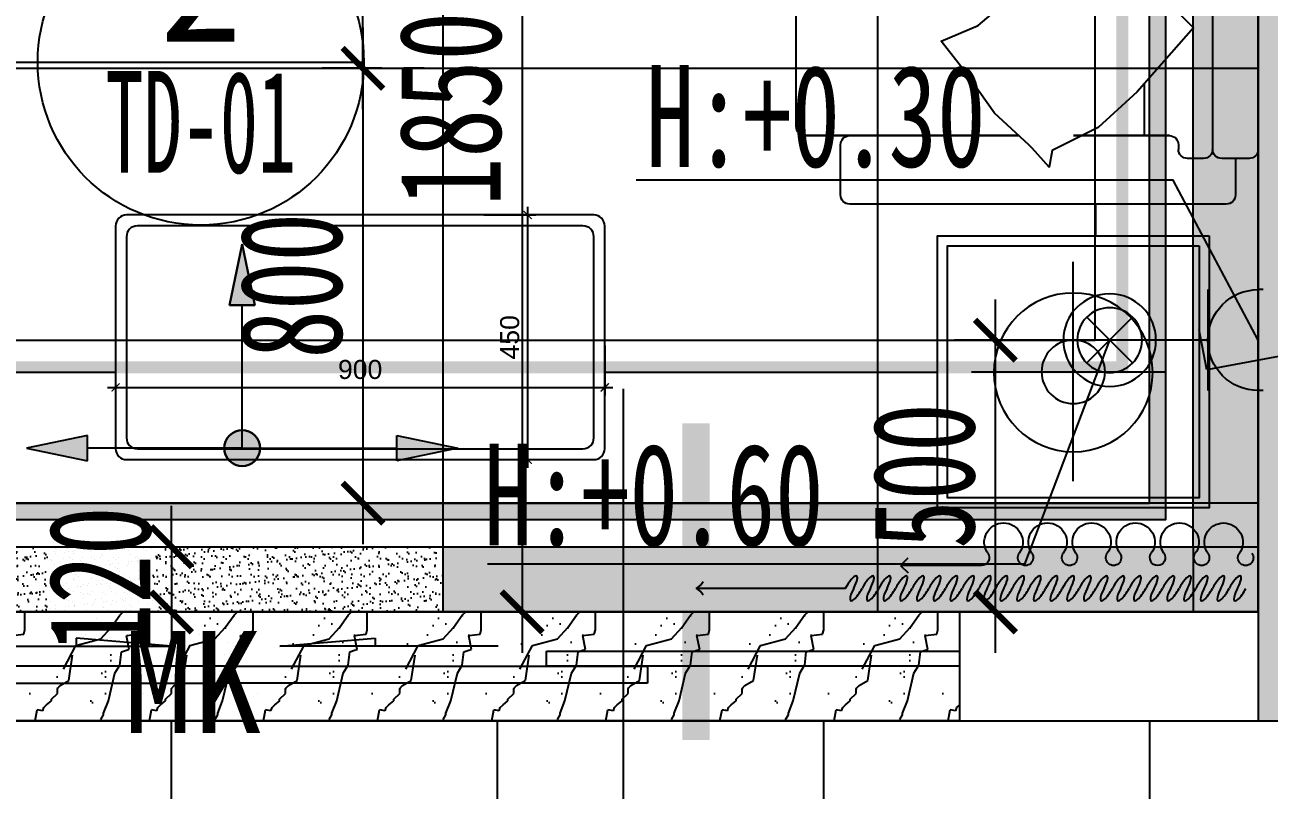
# Model space of a CAD drawing. Header units: millimetres. Extents: x -235126 to 312941, y -228449 to 114042.
# Drawn here: x -5620 to -3331, y -143464 to -142057 of the extents above; entities that cross this region are included whole.
import ezdxf
from ezdxf.enums import TextEntityAlignment as Align
from ezdxf.lldxf.tags import DXFTag

# ---------------------------------------------------------------- set-up
doc = ezdxf.new("R2010")
doc.units = ezdxf.units.MM
doc.header["$LTSCALE"] = 800
doc.linetypes.add('CENTER2', pattern=[1.125, 0.75, -0.125, 0.125, -0.125])
doc.layers.get('DEFPOINTS').update_dxf_attribs({"color": 250})
for name, color, linetype in [('0-FRAME', 165, 'Continuous'), ('13', 3, 'Continuous'), ('_WALL', 6, 'Continuous'), ('AR-NEWWALL-新砌间墙', 4, 'Continuous'), ('AR-TXET-间墙标注', 7, 'Continuous'), ('DD-EL', 3, 'Continuous'), ('EQUIP-插座', 3, 'Continuous'), ('EQUIP-照明', 3, 'Continuous'), ('FC-BHTACH1-地坪铺砌', 8, 'Continuous'), ('FF-CURB-窗帘', 8, 'Continuous'), ('FF-DOOR-门扇', 2, 'Continuous'), ('FF-FURN1-活动家具', 1, 'Continuous'), ('RC-DIM2-灯具尺寸', 7, 'Continuous'), ('RC-FIXTURE-天花造型', 1, 'Continuous'), ('RC-LIGHT-灯具', 2, 'Continuous'), ('RC-天花标高', 7, 'Continuous'), ('t景森a-砼', 6, 'Continuous'), ('WALL', 4, 'Continuous')]:
    doc.layers.add(name, color=color, linetype=linetype)
doc.styles.add('HZDX', font='isocp3.shx', dxfattribs={"width": 0.8, "bigfont": 'hzdx.shx'})
doc.styles.get("Standard").update_dxf_attribs({"font": 'arial.ttf'})
doc.styles.add('宋-ZY', font='')
doc.styles.add('宋-图框', font='', dxfattribs={"width": 0.7})
doc.styles.add('黑体', font='simhei.ttf', dxfattribs={"width": 0.8})
doc.styles.get('宋-ZY').set_extended_font_data('SimSun')
doc.styles.get('宋-图框').set_extended_font_data('SimSun')
tags = doc.linetypes.add('HIDDEN2', pattern=[0.1875, 0.125, -0.0625]).pattern_tags.tags
tags[6:7] = [DXFTag(74, 4), DXFTag(75, 0), DXFTag(340, '0'), DXFTag(46, 1.0), DXFTag(50, 0.0), DXFTag(44, 0.0), DXFTag(45, 0.0)]
tags[4:5] = [DXFTag(74, 4), DXFTag(75, 0), DXFTag(340, '0'), DXFTag(46, 1.0), DXFTag(50, 0.0), DXFTag(44, 0.0), DXFTag(45, 0.0)]
doc.dimstyles.new('1比75', dxfattribs={"dimscale": 75, "dimtxt": 2.5, "dimasz": 1, "dimexe": 1, "dimexo": 1.5, "dimgap": 0.5, "dimtad": 1, "dimdec": 0, "dimzin": 0, "dimdsep": 46, "dimtxsty": '宋-图框', "dimblk": 'ARCHTICK', "dimcen": 0.09, "dimdle": 1, "dimclrd": 8, "dimclre": 8, "dimclrt": 2, "dimadec": 0, "dimazin": 0, "dimtfac": 1, "dimtdec": 0, "dimtix": 1, "dimtmove": 2, "dimatfit": 3, "dimldrblk": 'DOT', "dimfxl": 1, "dimtolj": 1, "dimtzin": 0, "dimlwd": -1, "dimlwe": -1, "dimarcsym": 0})
doc.dimstyles.new('1：10', dxfattribs={"dimscale": 10, "dimtxt": 3.5, "dimasz": 1.5, "dimexe": 1.5, "dimexo": 1.5, "dimgap": 1.5, "dimtad": 1, "dimdec": 0, "dimzin": 0, "dimdsep": 46, "dimtxsty": 'Standard', "dimblk": 'ARCHTICK', "dimcen": 0, "dimdle": 1.5, "dimclrd": 8, "dimclre": 8, "dimclrt": 7, "dimadec": 0, "dimazin": 0, "dimtfac": 1, "dimtdec": 0, "dimtmove": 2, "dimatfit": 3, "dimldrblk": 'DOT', "dimfxl": 1, "dimtolj": 1, "dimtzin": 0, "dimarcsym": 0})
pattern_1 = [(37.5, (-7150.803, -143136.554), (-0.818914, 25.04871), [0, -19.76, 0, -22.1, 0, -21.125]), (7.5, (-7150.803, -143136.554), (23.0071, 36.6879), [0, -10.66, 0, -17.81, 0, -6.825]), (327.5, (-7166.793, -143136.554), (40.483844, 0.07357), [0, -6.5, 0, -23.4, 0, -30.55]), (317.5, (-7166.793, -143136.554), (39.07965, 11.40978), [0, -3.25, 0, -15.34, 0, -17.55])]

# ---------------------------------------------------------------- blocks, each defined once
blk = doc.blocks.new('$DorLib2D$00000138')
at = {"color": 0, "linetype": 'Continuous'}
for p, q in [((-0.2875, 0), (-0.2875, 0.15378)), ((-0.2875, 0.15378), (0, 0.15378)), ((0, 0.15378), (0, 0)), ((0.2875, 0.15378), (0, 0.15378)), ((0.2875, 0), (0.2875, 0.15378)), ((-0.5, -0.13986), (-0.5, 0)), ((-0.5, 0), (-0.21875, 0)), ((0, 0), (-0.2875, 0)), ((-0.21875, 0), (-0.21875, -0.13986)), ((0, 0), (0.2875, 0)), ((0.21875, 0), (0.21875, -0.13986)), ((0.5, 0), (0.21875, 0)), ((0.5, 0), (0.5, -0.19455)), ((0.5, -0.13986), (0.5, 0)), ((-0.21875, -0.13986), (-0.5, -0.13986)), ((0.21875, -0.13986), (0.5, -0.13986)), ((-0.18567, -0.186), (-0.03702, -0.186)), ((-0.03702, -0.186), (-0.10186, -0.25826)), ((-0.10186, -0.25826), (-0.10186, -0.186)), ((0.18567, -0.186), (0.03702, -0.186)), ((0.03702, -0.186), (0.10186, -0.25826)), ((0.10186, -0.25826), (0.10186, -0.186))]:
    blk.add_line(p, q, dxfattribs=at)
blk = doc.blocks.new('sdgsdgasdhh')
for p, q in [((42631.9, 19715.2), (40633.5, 19715.2)), ((40616.7, 19698.5), (40616.7, 19673.3)), ((40616.7, 19673.3), (40549.6, 19673.3)), ((40532.8, 19656.5), (40532.8, 18963.6)), ((40658.6, 18963.6), (40658.6, 18882)), ((40549.6, 18946.8), (40641.9, 18946.8)), ((40675.4, 18865.2), (41291.7, 18865.2))]:
    blk.add_line(p, q)
at = {"color": 8}
for p, q in [((40616.7, 19673.3), (40616.7, 19648.1)), ((42632.1, 19631.3), (40633.5, 19631.3)), ((40616.7, 19614.6), (40616.7, 19585.2)), ((40641.9, 19568.4), (40633.5, 19568.4)), ((40658.6, 19551.7), (40658.6, 19375.2)), ((40753.7, 19505.5), (40658.6, 19505.5)), ((40658.6, 19274.8), (40658.6, 18963.6))]:
    blk.add_line(p, q, dxfattribs=at)
blk.add_lwpolyline([(40641.7, 19293.1), (40700.1, 19230), (40776.1, 19176.1), (40832.6, 19131.9), (40861.2, 19200), (40949.7, 19303.3), (41044, 19428.6), (40966.1, 19476.6), (40905.5, 19548), (40856.7, 19596.2), (40739.1, 19492.7), (40673.7, 19420.5), (40631.4, 19336.3), (40600.5, 19330.3), (40635.6, 19299.4)], close=True, dxfattribs=at)
for centre, start, end in [((40633.5, 19698.5), 90, 180), ((40549.6, 19656.5), 90, 180), ((40549.6, 18963.6), 180, 270), ((40641.9, 18963.6), 270, 0), ((40675.4, 18882), 180, 270)]:
    blk.add_arc(centre, 16.8, start, end)
for centre, start, end in [((40633.5, 19648.1), 180, 270), ((40633.5, 19614.6), 90, 180), ((40633.5, 19585.2), 180, 270), ((40641.9, 19551.7), 0, 90)]:
    blk.add_arc(centre, 16.8, start, end, dxfattribs=at)
blk = doc.blocks.new('_ArchTick')
at = {"color": 0, "linetype": 'ByBlock', "const_width": 0.15}
blk.add_lwpolyline([(-0.5, -0.5), (0.5, 0.5)], dxfattribs=at)
blk = doc.blocks.new('*D192')
at = {"layer": 'DEFPOINTS', "color": 8, "lineweight": -2, "transparency": 16777216}
for p, q in [((51188.9, 19229), (51188.9, 19308.7)), ((51688.9, 19229), (51688.9, 19308.7)), ((51173.9, 19293.7), (51703.9, 19293.7))]:
    blk.add_line(p, q, dxfattribs=at)
at = {"layer": 'DEFPOINTS', "color": 0, "transparency": 16777216}
for p in [(51688.9, 19293.7), (51188.9, 19214), (51688.9, 19214)]:
    blk.add_point(p, dxfattribs=at)
at = {"layer": 'DEFPOINTS', "color": 8, "lineweight": -2, "transparency": 16777216, "xscale": 15, "yscale": 15, "zscale": 15, "rotation": 180}
blk.add_blockref('_ArchTick', (51188.9, 19293.7), dxfattribs=at)
at = {"layer": 'DEFPOINTS', "color": 8, "lineweight": -2, "transparency": 16777216, "xscale": 15, "yscale": 15, "zscale": 15}
blk.add_blockref('_ArchTick', (51688.9, 19293.7), dxfattribs=at)
at = {"layer": 'DEFPOINTS', "color": 7, "transparency": 16777216, "insert": (51438.9, 19326.6), "char_height": 35, "attachment_point": 5}
blk.add_mtext('\\A1;500', dxfattribs=at)
blk = doc.blocks.new('_Dot')
at = {"color": 0, "linetype": 'ByBlock', "lineweight": -2}
blk.add_line((-0.5, 0), (-1, 0), dxfattribs=at)
at = {"color": 0, "linetype": 'ByBlock', "const_width": 0.5}
blk.add_lwpolyline([(-0.25, 0, 1), (0.25, 0, 1)], format="xyb", close=True, dxfattribs=at)
blk = doc.blocks.new('*D191')
at = {"layer": 'DEFPOINTS', "color": 8, "lineweight": -2, "transparency": 16777216}
for p, q in [((51513.4, 19464), (51612.2, 19464)), ((51597.2, 19479), (51597.2, 18949)), ((51513.4, 18964), (51612.2, 18964))]:
    blk.add_line(p, q, dxfattribs=at)
at = {"layer": 'DEFPOINTS', "color": 0, "transparency": 16777216}
for p in [(51498.4, 19464), (51498.4, 18964), (51597.2, 18964)]:
    blk.add_point(p, dxfattribs=at)
at = {"layer": 'DEFPOINTS', "color": 8, "lineweight": -2, "transparency": 16777216, "xscale": 15, "yscale": 15, "zscale": 15}
for p, rotation in [((51597.2, 19464), 90), ((51597.2, 18964), 270)]:
    blk.add_blockref('_ArchTick', p, dxfattribs=dict(at, rotation=rotation))
at = {"layer": 'DEFPOINTS', "color": 7, "transparency": 16777216, "insert": (51564.3, 19214), "char_height": 35, "attachment_point": 5, "rotation": 90}
blk.add_mtext('\\A1;500', dxfattribs=at)
blk = doc.blocks.new('*D196')
at = {"layer": 'DEFPOINTS', "color": 8, "lineweight": -2, "transparency": 16777216}
for p, q in [((46434, 19249.9), (46434, 19157.7)), ((47334, 19249.9), (47334, 19157.7)), ((46419, 19172.7), (47349, 19172.7))]:
    blk.add_line(p, q, dxfattribs=at)
at = {"layer": 'DEFPOINTS', "color": 0, "transparency": 16777216}
for p in [(46434, 19264.9), (47334, 19264.9), (47334, 19172.7)]:
    blk.add_point(p, dxfattribs=at)
at = {"layer": 'DEFPOINTS', "color": 8, "lineweight": -2, "transparency": 16777216, "xscale": 15, "yscale": 15, "zscale": 15, "rotation": 180}
blk.add_blockref('_ArchTick', (46434, 19172.7), dxfattribs=at)
at = {"layer": 'DEFPOINTS', "color": 8, "lineweight": -2, "transparency": 16777216, "xscale": 15, "yscale": 15, "zscale": 15}
blk.add_blockref('_ArchTick', (47334, 19172.7), dxfattribs=at)
at = {"layer": 'DEFPOINTS', "color": 7, "transparency": 16777216, "insert": (46884, 19205.5), "char_height": 35, "attachment_point": 5}
blk.add_mtext('\\A1;900', dxfattribs=at)
blk = doc.blocks.new('*D195')
at = {"layer": 'DEFPOINTS', "color": 8, "lineweight": -2, "transparency": 16777216}
for p, q in [((47111.7, 19489.9), (47207.2, 19489.9)), ((47192.2, 19504.9), (47192.2, 19024.9)), ((47111.7, 19039.9), (47207.2, 19039.9))]:
    blk.add_line(p, q, dxfattribs=at)
at = {"layer": 'DEFPOINTS', "color": 0, "transparency": 16777216}
for p in [(47096.7, 19489.9), (47096.7, 19039.9), (47192.2, 19039.9)]:
    blk.add_point(p, dxfattribs=at)
at = {"layer": 'DEFPOINTS', "color": 8, "lineweight": -2, "transparency": 16777216, "xscale": 15, "yscale": 15, "zscale": 15}
for p, rotation in [((47192.2, 19489.9), 90), ((47192.2, 19039.9), 270)]:
    blk.add_blockref('_ArchTick', p, dxfattribs=dict(at, rotation=rotation))
at = {"layer": 'DEFPOINTS', "color": 7, "transparency": 16777216, "insert": (47159.3, 19264.9), "char_height": 35, "attachment_point": 5, "rotation": 90}
blk.add_mtext('\\A1;450', dxfattribs=at)
blk = doc.blocks.new('R23QREEWRW')
at = {"layer": '0-FRAME', "color": 0}
for p, q in [((611876.9, -216348.9), (611602.4, -216348.9)), ((611978.4, -216391), (611992.4, -216377.7)), ((612127.4, -216391), (611978.4, -216391)), ((611991.8, -216404.2), (611978.4, -216391))]:
    blk.add_line(p, q, dxfattribs=at)
at = {"layer": '0-FRAME', "color": 0, "extrusion": (0, 0, -1)}
for centre, major_axis, ratio, start_param, end_param in [((611899.9, -216348.9), (-13.2, 22.9), 0.254545, -1.424879, 1.716714), ((611930.6, -216348.9), (-13.2, 22.9), 0.254545, -1.424879, 1.716714), ((611961.3, -216348.9), (-13.2, 22.9), 0.254545, -1.424879, 1.716714), ((611992, -216348.9), (-13.2, 22.9), 0.254545, -1.424879, 1.716714), ((612022.7, -216348.9), (-13.2, 22.9), 0.254545, -1.424879, 1.716714), ((612053.4, -216348.9), (-13.2, 22.9), 0.254545, -1.424879, 1.716714), ((612084.1, -216348.9), (-13.2, 22.9), 0.254545, -1.424879, 1.716714), ((612114.8, -216348.9), (-13.2, 22.9), 0.254545, -1.424879, 1.716714), ((612145.6, -216348.9), (-13.2, 22.9), 0.254545, -1.424879, 1.716714), ((612176.3, -216348.9), (-13.2, 22.9), 0.254545, -1.424879, 1.716714), ((612207, -216348.9), (-13.2, 22.9), 0.254545, -1.424879, 1.716714), ((612237.7, -216348.9), (-13.2, 22.9), 0.254545, -1.424879, 1.716714), ((612268.4, -216348.9), (-13.2, 22.9), 0.254545, -1.424879, 1.716714), ((612299.1, -216348.9), (-13.2, 22.9), 0.254545, -1.424879, 1.716714), ((612329.8, -216348.9), (-13.2, 22.9), 0.254545, -1.424879, 1.716714), ((612360.5, -216348.9), (-13.2, 22.9), 0.254545, -1.424879, 1.716714), ((612391.2, -216348.9), (-13.2, 22.9), 0.254545, -1.424879, 1.716714), ((612421.9, -216348.9), (-13.2, 22.9), 0.254545, -1.424879, 1.716714), ((612452.6, -216348.9), (-13.2, 22.9), 0.254545, -1.424879, 1.716714), ((612483.3, -216348.9), (-13.2, 22.9), 0.254545, -1.424879, 1.716714), ((612514.1, -216348.9), (-13.2, 22.9), 0.254545, -1.424879, 1.716714), ((612544.8, -216348.9), (-13.2, 22.9), 0.254545, -1.424879, 1.716714), ((612575.5, -216348.9), (-13.2, 22.9), 0.254545, -1.424879, 1.716714), ((612606.2, -216348.9), (-13.2, 22.9), 0.254545, -1.424879, 1.716714), ((611589.3, -216323.2), (20.4, 20.4), 1, 1.253456, 1.885426), ((611589.3, -216374.6), (20.4, 20.4), 1, -0.314629, 0.31734), ((611884.5, -216348.9), (-13.2, 22.9), 0.254545, 1.716714, 4.858306), ((611915.2, -216348.9), (-13.2, 22.9), 0.254545, 1.716714, 4.858306), ((611945.9, -216348.9), (-13.2, 22.9), 0.254545, 1.716714, 4.858306), ((611976.7, -216348.9), (-13.2, 22.9), 0.254545, 1.716714, 4.858306), ((612007.4, -216348.9), (-13.2, 22.9), 0.254545, 1.716714, 4.858306), ((612038.1, -216348.9), (-13.2, 22.9), 0.254545, 1.716714, 4.858306), ((612068.8, -216348.9), (-13.2, 22.9), 0.254545, 1.716714, 4.858306), ((612099.5, -216348.9), (-13.2, 22.9), 0.254545, 1.716714, 4.858306), ((612130.2, -216348.9), (-13.2, 22.9), 0.254545, 1.716714, 4.858306), ((612160.9, -216348.9), (-13.2, 22.9), 0.254545, 1.716714, 4.858306), ((612191.6, -216348.9), (-13.2, 22.9), 0.254545, 1.716714, 4.858306), ((612222.3, -216348.9), (-13.2, 22.9), 0.254545, 1.716714, 4.858306), ((612253, -216348.9), (-13.2, 22.9), 0.254545, 1.716714, 4.858306), ((612283.7, -216348.9), (-13.2, 22.9), 0.254545, 1.716714, 4.858306), ((612314.5, -216348.9), (-13.2, 22.9), 0.254545, 1.716714, 4.858306), ((612345.2, -216348.9), (-13.2, 22.9), 0.254545, 1.716714, 4.858306), ((612375.9, -216348.9), (-13.2, 22.9), 0.254545, 1.716714, 4.858306), ((612406.6, -216348.9), (-13.2, 22.9), 0.254545, 1.716714, 4.858306), ((612437.3, -216348.9), (-13.2, 22.9), 0.254545, 1.716714, 4.858306), ((612468, -216348.9), (-13.2, 22.9), 0.254545, 1.716714, 4.858306), ((612498.7, -216348.9), (-13.2, 22.9), 0.254545, 1.716714, 4.858306), ((612529.4, -216348.9), (-13.2, 22.9), 0.254545, 1.716714, 4.858306), ((612560.1, -216348.9), (-13.2, 22.9), 0.254545, 1.716714, 4.858306), ((612590.8, -216348.9), (-13.2, 22.9), 0.254545, 1.716714, 4.858306)]:
    blk.add_ellipse(centre, major_axis=major_axis, ratio=ratio, start_param=start_param, end_param=end_param, dxfattribs=at)
at = {"layer": '0-FRAME', "color": 0}
for centre, major_axis, start_param, end_param in [((612127.4, -216405.2), (-14.2, 0.2), 2.543147, 4.729487), ((612208.4, -216405.2), (-14.2, 0.4), 2.55266, 6.92534), ((612289.4, -216405.2), (14.2, 0.6), -0.656936, 3.715744), ((612370.4, -216405.2), (-14.2, 0.1), 2.53277, 6.90545), ((612451.4, -216405.2), (-14.2, 0.2), -1.554401, 0.631939), ((612451.4, -216405.2), (14.2, 0.1), -0.619105, 1.567235), ((612532.4, -216405.2), (14.2, 0.2), -0.632347, 3.740333), ((612613.4, -216405.2), (-14.2, 0.1), 2.53277, 6.90545), ((612167.9, -216433.9), (35.4, 0), 2.525078, 4.711418), ((612167.9, -216433.9), (35.4, 0.3), 4.702886, 6.889226), ((612248.9, -216433.9), (-35.4, 0.1), -0.611253, 1.575087), ((612248.9, -216433.9), (35.4, 0.1), 4.708232, 6.894572), ((612329.9, -216433.9), (-35.4, 0.3), -0.607491, 1.578849), ((612329.9, -216433.9), (-35.4, 0.1), 1.57253, 3.75887), ((612410.9, -216433.9), (-35.4, 0.1), -0.613911, 1.572429), ((612410.9, -216433.9), (-35.4, 0.3), 1.579176, 3.765516), ((612491.9, -216433.9), (35.4, 0.4), 2.515669, 4.702009), ((612491.9, -216433.9), (-35.4, 0.1), 1.574925, 3.761264), ((612572.9, -216433.8), (-35.4, 0.1), -0.611253, 1.575087), ((612572.9, -216433.8), (35.4, 0.3), 4.702886, 6.889226)]:
    blk.add_ellipse(centre, major_axis=major_axis, ratio=1, start_param=start_param, end_param=end_param, dxfattribs=at)
blk = doc.blocks.new('*D395')
at = {"layer": 'DEFPOINTS', "color": 0, "transparency": 16777216}
for p in [(-5467, -143016.6), (-5467, -143136.6), (-5350.3, -143136.6)]:
    blk.add_point(p, dxfattribs=at)
at = {"layer": 'FC-BHTACH1-地坪铺砌', "color": 8, "transparency": 16777216}
for p, q in [((-5350.3, -143016.6), (-5350.3, -142941.6)), ((-5354.5, -143016.6), (-5275.3, -143016.6)), ((-5350.3, -143016.6), (-5350.3, -143136.6)), ((-5354.5, -143136.6), (-5275.3, -143136.6)), ((-5350.3, -143136.6), (-5350.3, -143211.6))]:
    blk.add_line(p, q, dxfattribs=at)
at = {"layer": 'FC-BHTACH1-地坪铺砌', "color": 8, "transparency": 16777216, "xscale": 75, "yscale": 75, "zscale": 75}
for p, rotation in [((-5350.3, -143016.6), 270), ((-5350.3, -143136.6), 90)]:
    blk.add_blockref('_ArchTick', p, dxfattribs=dict(at, rotation=rotation))
at = {"layer": 'FC-BHTACH1-地坪铺砌', "color": 2, "transparency": 16777216, "insert": (-5481.6, -143076.6), "char_height": 187.5, "attachment_point": 5, "rotation": 90, "style": '宋-图框'}
blk.add_mtext('\\A1;120', dxfattribs=at)
blk = doc.blocks.new('*D402')
at = {"layer": 'DEFPOINTS', "color": 0, "transparency": 16777216}
for p in [(-5239.6, -135736.6), (-4998.2, -135736.6), (-4998.2, -142136.6)]:
    blk.add_point(p, dxfattribs=at)
at = {"layer": 'FC-BHTACH1-地坪铺砌', "color": 8, "transparency": 16777216}
for p, q in [((-4998.2, -142211.6), (-4998.2, -135661.6)), ((-5127.1, -135736.6), (-4923.2, -135736.6)), ((-4885.7, -142136.6), (-4923.2, -142136.6))]:
    blk.add_line(p, q, dxfattribs=at)
at = {"layer": 'FC-BHTACH1-地坪铺砌', "color": 8, "transparency": 16777216, "xscale": 75, "yscale": 75, "zscale": 75}
for p, rotation in [((-4998.2, -135736.6), 90), ((-4998.2, -142136.6), 270)]:
    blk.add_blockref('_ArchTick', p, dxfattribs=dict(at, rotation=rotation))
at = {"layer": 'FC-BHTACH1-地坪铺砌', "color": 2, "transparency": 16777216, "insert": (-5129.5, -138936.6), "char_height": 187.5, "attachment_point": 5, "rotation": 90, "style": '宋-图框'}
blk.add_mtext('\\A1;8×800=6400', dxfattribs=at)
blk = doc.blocks.new('*D498')
at = {"layer": 'DEFPOINTS', "color": 0, "transparency": 16777216}
for p in [(-5250.8, -141286.4), (-5250.8, -143136.6), (-4705.5, -143136.6)]:
    blk.add_point(p, dxfattribs=at)
at = {"layer": 'RC-DIM2-灯具尺寸', "color": 8, "transparency": 16777216}
for p, q in [((-4705.5, -141211.4), (-4705.5, -143211.6)), ((-5138.3, -141286.4), (-4630.5, -141286.4)), ((-5138.3, -143136.6), (-4630.5, -143136.6))]:
    blk.add_line(p, q, dxfattribs=at)
at = {"layer": 'RC-DIM2-灯具尺寸', "color": 8, "transparency": 16777216, "xscale": 75, "yscale": 75, "zscale": 75}
for p, rotation in [((-4705.5, -141286.4), 90), ((-4705.5, -143136.6), 270)]:
    blk.add_blockref('_ArchTick', p, dxfattribs=dict(at, rotation=rotation))
at = {"layer": 'RC-DIM2-灯具尺寸', "color": 2, "transparency": 16777216, "insert": (-4836.8, -142211.5), "char_height": 187.5, "attachment_point": 5, "rotation": 90, "style": '宋-图框'}
blk.add_mtext('\\A1;1850', dxfattribs=at)
blk = doc.blocks.new('A$C25E0570B')
at = {"layer": 'DD-EL'}
blk.add_hatch(color=251, dxfattribs=at).paths.add_polyline_path([(0, 3.3, 1), (3.3, 3.3)])
for p, q in [((0, 3.465), (0, 3.3)), ((0, 3.3), (3.3, 3.3)), ((3.3, 3.465), (3.3, 3.3)), ((3.3, 1.65), (0, 1.65)), ((1.65, 1.65), (1.65, 0))]:
    blk.add_line(p, q)
blk.add_arc((1.65, 3.3), 1.65, 180, 0)
blk = doc.blocks.new('$equip$00001236')
for p, q in [((0.25, 0.25), (-0.25, -0.25)), ((-0.25, 0.25), (0.25, -0.25))]:
    blk.add_line(p, q)
for radius in [0.5, 0.35]:
    blk.add_circle((0, 0), radius)
at = {"layer": '13', "flags": 9}
blk.add_attdef('A', (0, 0), '', height=0.00002, dxfattribs=at)
blk = doc.blocks.new('*D505')
at = {"layer": 'DEFPOINTS', "color": 0, "transparency": 16777216}
for p in [(-3834.4, -142636.6), (-3350.8, -142636.6), (-3350.8, -143136.6)]:
    blk.add_point(p, dxfattribs=at)
at = {"layer": 'EQUIP-插座', "color": 8, "transparency": 16777216}
for p, q in [((-3834.4, -143211.6), (-3834.4, -142561.6)), ((-3463.3, -142636.6), (-3909.4, -142636.6)), ((-3463.3, -143136.6), (-3909.4, -143136.6))]:
    blk.add_line(p, q, dxfattribs=at)
at = {"layer": 'EQUIP-插座', "color": 8, "transparency": 16777216, "xscale": 75, "yscale": 75, "zscale": 75}
for p, rotation in [((-3834.4, -142636.6), 90), ((-3834.4, -143136.6), 270)]:
    blk.add_blockref('_ArchTick', p, dxfattribs=dict(at, rotation=rotation))
at = {"layer": 'EQUIP-插座', "color": 2, "transparency": 16777216, "insert": (-3965.6, -142886.6), "char_height": 187.5, "attachment_point": 5, "rotation": 90, "style": '宋-图框'}
blk.add_mtext('\\A1;500', dxfattribs=at)
blk = doc.blocks.new('*U569')
h = blk.add_hatch(color=256)
edge = h.paths.add_edge_path()
edge.add_arc((0, 1), 1, 0, 360)
for p, q in [((-2, 4.464), (-1.134, 4.964)), ((-0.5, 1.866), (-2, 4.464)), ((0.5, 0.134), (2, -2.464)), ((2, -2.464), (1.134, -2.964))]:
    blk.add_line(p, q)
blk.add_circle((0, 1), 1)
blk.add_circle((0, 1), 1)
blk = doc.blocks.new('CCPP')
h = blk.add_hatch(color=2)
h.paths.add_polyline_path([(-0.31, -3.505), (0.31, -3.505), (0, -5)])
edge = h.paths.add_edge_path()
edge.add_ellipse((0, 0), major_axis=(0.31, 0.31), ratio=1, start_angle=45, end_angle=225, ccw=False)
edge.add_ellipse((0, 0), major_axis=(0.31, 0.31), ratio=1, start_angle=225, end_angle=405, ccw=False)
h.paths.add_polyline_path([(-5.289, 0), (-3.794, 0.31), (-3.794, -0.31)])
at = {"color": 2}
for p, q in [((-5.289, 0), (-3.794, 0.31)), ((-3.794, 0.31), (-3.794, -0.31)), ((-3.794, -0.31), (-5.289, 0)), ((0, 0), (-3.794, 0)), ((0, 0), (0, -3.505)), ((-0.31, -3.505), (0.31, -3.505)), ((0, -5), (-0.31, -3.505)), ((0.31, -3.505), (0, -5))]:
    blk.add_line(p, q, dxfattribs=at)
at = {"color": 2, "extrusion": (0, 0, -1)}
blk.add_ellipse((0, 0), major_axis=(-0.31, 0.31), ratio=1, start_param=4.712389, end_param=10.995574, dxfattribs=at)
blk = doc.blocks.new('*D726')
at = {"layer": 'DEFPOINTS', "color": 0, "transparency": 16777216}
for p in [(-4850.8, -142136.6), (-4998.2, -142936.6), (-4850.8, -142936.6)]:
    blk.add_point(p, dxfattribs=at)
at = {"layer": 'FC-BHTACH1-地坪铺砌', "color": 8, "transparency": 16777216}
for p, q in [((-4998.2, -142061.6), (-4998.2, -143011.6)), ((-4963.3, -142136.6), (-5073.2, -142136.6)), ((-4963.3, -142936.6), (-5073.2, -142936.6))]:
    blk.add_line(p, q, dxfattribs=at)
at = {"layer": 'FC-BHTACH1-地坪铺砌', "color": 8, "transparency": 16777216, "xscale": 75, "yscale": 75, "zscale": 75}
for p, rotation in [((-4998.2, -142136.6), 90), ((-4998.2, -142936.6), 270)]:
    blk.add_blockref('_ArchTick', p, dxfattribs=dict(at, rotation=rotation))
at = {"layer": 'FC-BHTACH1-地坪铺砌', "color": 2, "transparency": 16777216, "insert": (-5129.5, -142536.6), "char_height": 187.5, "attachment_point": 5, "rotation": 90, "style": '宋-图框'}
blk.add_mtext('\\A1;800', dxfattribs=at)
blk = doc.blocks.new('A$C64543D7B')
at = {"color": 2}
blk.add_line((0.063, 4), (8.063, 4), dxfattribs=at)
blk.add_circle((4.063, 4), 4, dxfattribs=at)
at = {"color": 6, "style": '黑体'}
blk.add_attdef('方向', text='', height=2.743, dxfattribs=at).set_placement((4.002, 5.768), align=Align.MIDDLE_CENTER)
at = {"color": 6, "style": 'HZDX', "width": 0.5}
blk.add_attdef('图号', text='', height=2.469, dxfattribs=at).set_placement((4.002, 2.262), align=Align.MIDDLE_CENTER)
blk = doc.blocks.new('dfhsdfjsdfhdfj')
at = {"color": 8}
for p, q in [((51438.9, 19415.3), (51438.9, 19011.7)), ((51251.6, 19214), (51610.5, 19214))]:
    blk.add_line(p, q, dxfattribs=at)
blk.add_lwpolyline([(51688.9, 18964), (51688.9, 19464), (51188.9, 19464), (51188.9, 18964)], close=True)
blk.add_lwpolyline([(51670.6, 18982.4), (51670.6, 19445.7), (51207.2, 19445.7), (51207.2, 18982.4)], close=True, dxfattribs=at)
at = {"color": 8, "extrusion": (0, 0, -1)}
for centre, major_axis, start_param, end_param in [((51438.9, 19215.2), (-103.3, 103.3), 3.926991, 10.210176), ((51438.9, 19214), (-41.3, -41.3), 5.497787, 11.780972)]:
    blk.add_ellipse(centre, major_axis=major_axis, ratio=1, start_param=start_param, end_param=end_param, dxfattribs=at)
at = {"layer": 'DEFPOINTS'}
dim = blk.add_linear_dim(base=(51597.2, 18964), p1=(51498.4, 19464), p2=(51498.4, 18964), angle=90, dimstyle='1：10', dxfattribs=at)
dim.commit()
dim.dimension.update_dxf_attribs({"geometry": '*D191', "text_midpoint": (51564.3, 19214)})
dim = blk.add_linear_dim(base=(51688.9, 19293.7), p1=(51188.9, 19214), p2=(51688.9, 19214), dimstyle='1：10', dxfattribs=at)
dim.commit()
dim.dimension.update_dxf_attribs({"geometry": '*D192', "text_midpoint": (51438.9, 19326.6)})
blk = doc.blocks.new('sdhgasdhsdhsdh')
blk.add_lwpolyline([(46454, 19039.9), (47314, 19039.9, 0.414214), (47334, 19059.9), (47334, 19469.9, 0.414214), (47314, 19489.9), (46454, 19489.9, 0.414214), (46434, 19469.9), (46434, 19059.9, 0.414214)], format="xyb", close=True)
at = {"color": 8}
blk.add_lwpolyline([(46474, 19059.9), (47294, 19059.9, 0.414214), (47314, 19079.9), (47314, 19449.9, 0.414214), (47294, 19469.9), (46474, 19469.9, 0.414214), (46454, 19449.9), (46454, 19079.9, 0.414214)], format="xyb", close=True, dxfattribs=at)
at = {"layer": 'DEFPOINTS'}
dim = blk.add_linear_dim(base=(47192.2, 19039.9), p1=(47096.7, 19489.9), p2=(47096.7, 19039.9), angle=90, dimstyle='1：10', dxfattribs=at)
dim.commit()
dim.dimension.update_dxf_attribs({"geometry": '*D195', "text_midpoint": (47159.3, 19264.9)})
dim = blk.add_linear_dim(base=(47334, 19172.7), p1=(46434, 19264.9), p2=(47334, 19264.9), dimstyle='1：10', dxfattribs=at)
dim.commit()
dim.dimension.update_dxf_attribs({"geometry": '*D196', "text_midpoint": (46884, 19205.5)})
blk = doc.blocks.new('fjfgjgfdfj')
at = {"color": 8}
for p, q in [((68060.6, 25479.5), (68060.6, 25075.9)), ((67873.3, 25278.2), (68232.2, 25278.2)), ((68254, 24860.6), (68254, 24869)), ((68300.2, 24885.8), (68270.8, 24885.8)), ((68317, 22870.3), (68317, 24869)), ((68358.9, 24885.8), (68333.7, 24885.8)), ((67960.4, 24843.8), (67649.2, 24843.8)), ((68237.3, 24843.8), (68060.8, 24843.8)), ((68191.1, 24748.8), (68191.1, 24843.8))]:
    blk.add_line(p, q, dxfattribs=at)
for p, q in [((68342.1, 24969.7), (67649.2, 24969.7)), ((67632.4, 24952.9), (67632.4, 24860.6)), ((68358.9, 24885.8), (68358.9, 24952.9)), ((68384.1, 24885.8), (68358.9, 24885.8)), ((68400.8, 22870.6), (68400.8, 24869)), ((67649.2, 24843.8), (67567.6, 24843.8)), ((67550.8, 24827.1), (67550.8, 24210.8))]:
    blk.add_line(p, q)
blk.add_lwpolyline([(68310.6, 25028.2), (68310.6, 25528.2), (67810.6, 25528.2), (67810.6, 25028.2)], close=True)
for points in [[(68292.3, 25046.6), (68292.3, 25509.9), (67828.9, 25509.9), (67828.9, 25046.6)], [(67978.7, 24860.8), (67915.6, 24802.4), (67861.8, 24726.4), (67817.5, 24669.9), (67885.6, 24641.3), (67989, 24552.8), (68114.2, 24458.4), (68162.2, 24536.4), (68233.6, 24597), (68281.9, 24645.8), (68178.3, 24763.4), (68106.1, 24828.8), (68021.9, 24871), (68015.9, 24902), (67985.1, 24866.9)]]:
    blk.add_lwpolyline(points, close=True, dxfattribs=at)
blk.add_lwpolyline([(66318.4, 25439.7), (67178.4, 25439.7, -0.414214), (67198.4, 25419.7), (67198.4, 25009.7, -0.414214), (67178.4, 24989.7), (66318.4, 24989.7, -0.414214), (66298.4, 25009.7), (66298.4, 25419.7, -0.414214)], format="xyb", close=True)
blk.add_lwpolyline([(66338.4, 25419.7), (67158.4, 25419.7, -0.414214), (67178.4, 25399.7), (67178.4, 25029.7, -0.414214), (67158.4, 25009.7), (66338.4, 25009.7, -0.414214), (66318.4, 25029.7), (66318.4, 25399.7, -0.414214)], format="xyb", close=True, dxfattribs=at)
for centre, start, end in [((67649.2, 24952.9), 90, 180), ((68342.1, 24952.9), 0, 90), ((68384.1, 24869), 0, 90), ((67567.6, 24827.1), 90, 180), ((67649.2, 24860.6), 180, 270)]:
    blk.add_arc(centre, 16.8, start, end)
for centre, start, end in [((68270.8, 24869), 90, 180), ((68300.2, 24869), 0, 90), ((68333.7, 24869), 90, 180), ((68237.3, 24860.6), 270, 0)]:
    blk.add_arc(centre, 16.8, start, end, dxfattribs=at)
at = {"color": 8, "extrusion": (0, 0, -1)}
for centre, major_axis, start_param, end_param in [((68060.6, 25279.4), (-103.3, 103.3), 3.926991, 10.210176), ((68060.6, 25278.2), (-41.3, -41.3), 5.497787, 11.780972)]:
    blk.add_ellipse(centre, major_axis=major_axis, ratio=1, start_param=start_param, end_param=end_param, dxfattribs=at)
at = {"layer": 'FF-FURN1-活动家具', "color": 8, "linetype": 'HIDDEN2'}
for points in [[(66393.9, 22403.2), (65696.8, 22403.2), (65696.8, 25278.7), (66298.4, 25278.7)], [(67198.4, 25278.7), (67810.6, 25278.7)]]:
    blk.add_lwpolyline(points, dxfattribs=at)
at = {"layer": 'FF-FURN1-活动家具', "color": 8, "linetype": 'HIDDEN2', "ltscale": 20}
blk.add_lwpolyline([(68101.9, 25028.2), (68101.9, 24969.7)], dxfattribs=at)
at = {"layer": 'FF-FURN1-活动家具'}
blk.add_blockref('dfhsdfjsdfhdfj', (16621.7, 6064.2), dxfattribs=at)
at = {"layer": 'FF-FURN1-活动家具', "xscale": -1, "rotation": 180}
blk.add_blockref('sdhgasdhsdhsdh', (19864.4, 44479.6), dxfattribs=at)
at = {"layer": 'FF-FURN1-活动家具', "rotation": 270}
blk.add_blockref('sdgsdgasdhh', (48685.6, 65502.5), dxfattribs=at)

msp = doc.modelspace()

# ---------------------------------------------------------------- hatches: boundary and pattern name
at = {"layer": 'FC-BHTACH1-地坪铺砌'}
h = msp.add_hatch(dxfattribs=at)
h.set_pattern_fill('AR-SAND', color=75, scale=13, style=0)
h.set_pattern_definition([(37.5, (-6980.803, -142966.554), (-0.818914, 25.04871), [0, -19.76, 0, -22.1, 0, -21.125]), (7.5, (-6980.803, -142966.554), (23.0071, 36.6879), [0, -10.66, 0, -17.81, 0, -6.825]), (327.5, (-6996.793, -142966.554), (40.483844, 0.07357), [0, -6.5, 0, -23.4, 0, -30.55]), (317.5, (-6996.793, -142966.554), (39.07965, 11.40978), [0, -3.25, 0, -15.34, 0, -17.55])])
h.paths.add_polyline_path([(-6980.8, -135406.6), (-6980.8, -142966.6), (-3520.8, -142966.6), (-3520.8, -138506.6), (-4520.8, -138506.6), (-4520.8, -135406.6)])
h.paths.add_polyline_path([(-6950.8, -135436.6), (-6950.8, -142936.6), (-3550.8, -142936.6), (-3550.8, -138536.6), (-4550.8, -138536.6), (-4550.8, -135436.6)], flags=16)
h = msp.add_hatch(dxfattribs=at)
h.set_pattern_fill('AR-SAND', color=75, scale=13, style=0)
h.set_pattern_definition(pattern_1)
h.paths.add_polyline_path([(-4470.8, -138456.6), (-3470.8, -138456.6), (-3470.8, -143016.6), (-4850.8, -143016.6), (-4850.8, -143136.6), (-3350.8, -143136.6), (-3350.8, -138336.6), (-4350.8, -138336.6), (-4350.8, -136536.6), (-4470.8, -136536.6)])
h = msp.add_hatch(dxfattribs=at)
h.set_pattern_fill('AR-SAND', color=75, scale=13, style=0)
h.set_pattern_definition(pattern_1)
h.paths.add_polyline_path([(-4850.8, -143016.6), (-5650.8, -143016.6), (-5650.8, -143136.6), (-4850.8, -143136.6)])
h = msp.add_hatch(dxfattribs=at)
h.set_pattern_fill('大理石', color=75, scale=70, style=0)
h.set_pattern_definition([(41.9872, (-6425.803, -143312.554), (420, 315), [6.727, -1405.904]), (68.1986, (-6525.803, -143323.054), (210, 630), [24.233, -1672.094]), (60.9454, (-6530.803, -143335.054), (210, 315), [10.296, -2151.787]), (90, (-6525.8, -143326.05), (210, -1e-14), [3, -312]), (71.565, (-6427.8, -143318.55), (4e-07, 315), [6.325, -657.754]), (171.4692, (-6427.803, -143318.554), (-210, 2e-06), [10.112, -2113.382]), (79.2157, (-6441.803, -143338.054), (210, 1260), [21.378, -2223.266]), (62.133, (-6599.803, -143242.054), (839.99999, 1575.000006), [49.206, -10284.0954]), (0, (-6596.78, -143195.87), (0, 315), [0, -210]), (64.9831, (-6460.803, -143138.554), (420, 945), [33.106, -3443.013]), (81.4391, (-6379.803, -143263.054), (420, 2834.999982), [47.024, -9828.001]), (82.875, (-6495.803, -143234.554), (209.99999, 1575), [24.187, -5055.036]), (76.7595, (-6516.803, -143300.554), (210, 945), [52.393, -5448.846]), (0, (-6549.54, -143300.4), (0, 315), [0, -210]), (0, (-6546.17, -143303.77), (0, 315), [0, -210]), (0, (-6522.55, -143286.9), (0, 315), [0, -210]), (0, (-6529.3, -143249.82), (0, 315), [0, -210]), (59.03624, (-6504.803, -143249.554), (209.99998, 315.00001), [17.493, -3656.007]), (0, (-6495.82, -143235.14), (0, 315), [0, -210]), (0, (-6522.55, -143246.45), (0, 315), [0, -210]), (0, (-6512.42, -143226.22), (0, 315), [0, -210]), (0, (-6522.55, -143256.56), (0, 315), [0, -210]), (50.1944, (-6400.803, -143278.054), (210, 315), [7.81, -1632.342]), (90, (-6400.8, -143287.05), (210, -1e-14), [9, -306]), (43.6678, (-6411.803, -143297.554), (630, 630), [15.207, -3178.243]), (90, (-6411.8, -143300.55), (210, -1e-14), [3, -312]), (39.8056, (-6420.803, -143308.054), (420, 315), [11.715, -2448.513]), (0, (-6451.7, -143286.9), (0, 315), [0, -210]), (0, (-6400.34, -143277.4), (0, 315), [0, -210]), (0, (-6400.34, -143277.4), (0, 315), [0, -210]), (29.3578, (-6395.803, -143272.054), (630, 315), [18.358, -1909.186]), (0, (-6401.07, -143256.56), (0, 315), [0, -210]), (146.3099, (-6460.803, -143138.554), (-420, 315), [21.633, -2249.864]), (8.1301, (-6483.803, -143180.554), (2099.999985, 315), [21.213, -4433.5595]), (47.8624, (-6530.803, -143186.554), (840, 945), [28.3196, -5918.797]), (14.6209, (-6576.803, -143198.554), (1259.999997, 315.00001), [47.5395, -4944.1035]), (0, (-6559.66, -143179), (0, 315), [0, -210]), (18.435, (-6492.803, -143210.554), (840, 315), [9.487, -1982.748]), (16.6992, (-6483.8, -143207.554), (210, 2e-05), [5.22, -1091.012]), (101.0937, (-6478.803, -143206.054), (-420.000004, 2204.99998), [25.9856, -5430.985]), (0, (-6505.67, -143192.5), (0, 315), [0, -210]), (0, (-6483.9, -143179.96), (0, 315), [0, -210]), (0, (-6512.42, -143216.1), (0, 315), [0, -210]), (0, (-6539.42, -143148.66), (0, 315), [0, -210]), (0, (-6549.54, -143162.15), (0, 315), [0, -210]), (44.1449, (-6495.803, -143143.054), (630, 630), [23.691, -4951.359]), (54.58294, (-6511.803, -143165.554), (210, 315), [27.609, -5770.255]), (0, (-6495.52, -143142.85), (0, 315), [0, -210]), (0, (-6525.92, -143158.78), (0, 315), [0, -210]), (0, (-6495.52, -143142.85), (0, 315), [0, -210]), (0, (-6511.77, -143166.04), (0, 315), [0, -210]), (75.0686, (-6462.803, -143177.554), (210, 945), [7.762, -1622.276]), (90, (-6460.8, -143170.05), (210, -1e-14), [31.5, -283.5]), (50.1944, (-6423.803, -143038.054), (210, 315), [7.81, -1632.342]), (0, (-6482.06, -143104.83), (0, 315), [0, -210]), (0, (-6475.3, -143108.2), (0, 315), [0, -210]), (0, (-6502.3, -143101.45), (0, 315), [0, -210]), (0, (-6468.56, -143064.36), (0, 315), [0, -210]), (53.1301, (-6446.803, -143083.054), (210, 315), [15, -3135]), (90, (-6446.8, -143108.55), (210, -1e-14), [25.5, -289.5]), (0, (-6446.77, -143108.05), (0, 315), [0, -210]), (23.1986, (-6430.803, -143041.054), (630, 315), [7.616, -1591.697]), (66.0375, (-6432.8, -143045.554), (210, 630), [4.924, -1029.206]), (66.0375, (-6434.8, -143050.054), (210, 630), [4.924, -1029.206]), (81.8699, (-6437.803, -143071.054), (210, 1575), [21.213, -4433.5595]), (90, (-6418.8, -143032.05), (210, -1e-14), [7.5, -307.5]), (0, (-6441.87, -143021.55), (0, 315), [0, -210])])
h.paths.add_polyline_path([(-3900.8, -143136.6), (-6600.8, -143136.6), (-6600.8, -143336.6), (-3900.8, -143336.6)])
h = msp.add_hatch(dxfattribs=at)
h.set_pattern_fill('_USER', color=75, scale=600, angle=90, style=0, pattern_type=0)
h.set_pattern_definition([(90, (-550.8, -143336.55), (-600, 4e-14), [])])
h.paths.add_polyline_path([(-6600.8, -143336.6), (-6750.8, -143336.6), (-6750.8, -143336.6), (-7150.8, -143336.6), (-7150.8, -144736.6), (-550.8, -144736.6), (-550.8, -143336.6), (-850.8, -143336.6), (-2650.8, -143336.6), (-3350.8, -143336.6), (-3900.8, -143336.6)])
h.paths.add_polyline_path([(-7125.8, -143436.6, -1), (-6975.8, -143436.6, -1)], flags=16)
h.paths.add_polyline_path([(-575.8, -143436.6, -1), (-725.8, -143436.6, -1)], flags=16)
at = {"layer": 't景森a-砼'}
h = msp.add_hatch(color=8, dxfattribs=at)
h.dxf.hatch_style = 1
h.paths.add_polyline_path([(-3150.8, -141136.6), (-3350.8, -141136.6), (-3350.8, -143336.6), (-2650.8, -143336.6), (-2650.8, -143136.6), (-3150.8, -143136.6)])

# ---------------------------------------------------------------- linework, layer by layer
at = {"layer": '_WALL', "linetype": 'ByBlock'}
msp.add_lwpolyline([(-3150.8, -141136.6), (-3350.8, -141136.6), (-3350.8, -143336.6), (-2650.8, -143336.6), (-2650.8, -143136.6), (-3150.8, -143136.6)], close=True, dxfattribs=at)
at = {"layer": 'AR-NEWWALL-新砌间墙', "color": 8}
msp.add_line((-6600.8, -143336.6), (-3900.8, -143336.6), dxfattribs=at)
at = {"layer": 'EQUIP-插座', "color": 7}
for points in [[(-3350.8, -142636.6), (-3507.3, -142342.6), (-4495.7, -142342.6)], [(-3624.2, -142636.6), (-3780.7, -143048.8), (-4769.1, -143048.8)]]:
    msp.add_lwpolyline(points, dxfattribs=at)
at = {"layer": 'FC-BHTACH1-地坪铺砌', "color": 8}
for p, q in [((-4850.8, -143136.6), (-4850.8, -135236.6)), ((-4050.8, -143136.6), (-4050.8, -138336.6)), ((-7150.8, -142136.6), (-3350.8, -142136.6)), ((-3470.8, -143016.6), (-3350.8, -143016.6)), ((-3470.8, -143016.6), (-3470.8, -143136.6)), ((-6600.8, -143136.6), (-3900.8, -143136.6)), ((-6600.8, -143336.6), (-3900.8, -143336.6))]:
    msp.add_line(p, q, dxfattribs=at)
at = {"layer": 'FC-BHTACH1-地坪铺砌', "color": 75}
msp.add_lwpolyline([(-7150.8, -135236.6), (-7150.8, -143136.6), (-3350.8, -143136.6), (-3350.8, -138336.6), (-4350.8, -138336.6), (-4350.8, -135236.6), (-7150.8, -135236.6)], dxfattribs=at)
at = {"layer": 'FC-BHTACH1-地坪铺砌', "color": 8}
for points in [[(-7030.8, -135356.6), (-7030.8, -143016.6), (-3470.8, -143016.6), (-3470.8, -138456.6), (-4470.8, -138456.6), (-4470.8, -135356.6)], [(-6980.8, -135406.6), (-6980.8, -142966.6), (-3520.8, -142966.6), (-3520.8, -138506.6), (-4520.8, -138506.6), (-4520.8, -135406.6)], [(-6950.8, -135436.6), (-6950.8, -142936.6), (-3550.8, -142936.6), (-3550.8, -138536.6), (-4550.8, -138536.6), (-4550.8, -135436.6)]]:
    msp.add_lwpolyline(points, close=True, dxfattribs=at)
at = {"layer": 'FC-BHTACH1-地坪铺砌', "color": 2}
msp.add_lwpolyline([(-4519.4, -142726.5), (-4519.4, -143936.6), (-4519.4, -144044.9), (-4063.5, -144044.9)], dxfattribs=at)
at = {"layer": 'FC-BHTACH1-地坪铺砌', "color": 2, "const_width": 50}
msp.add_lwpolyline([(-4385.3, -142789.6), (-4385.3, -143372.2)], dxfattribs=at)
at = {"layer": 'FF-DOOR-门扇', "color": 8}
msp.add_line((-3900.8, -143336.6), (-6600.8, -143336.6), dxfattribs=at)
at = {"layer": 'RC-FIXTURE-天花造型'}
for p, q in [((-3350.8, -142936.6), (-7150.8, -142936.6)), ((-3900.8, -143136.6), (-6600.8, -143136.6)), ((-6600.8, -143336.6), (-3900.8, -143336.6))]:
    msp.add_line(p, q, dxfattribs=at)
msp.add_lwpolyline([(-3650.8, -138636.6), (-4650.8, -138636.6), (-4650.8, -135736.6), (-6850.8, -135736.6), (-6850.8, -142636.6), (-3650.8, -142636.6), (-3650.8, -139436.6)], close=True, dxfattribs=at)
at = {"layer": 'RC-LIGHT-灯具', "linetype": 'CENTER2', "ltscale": 0.5, "const_width": 22.5}
msp.add_lwpolyline([(-3600.8, -138586.6), (-4600.8, -138586.6), (-4600.8, -135686.6), (-6900.8, -135686.6), (-6900.8, -142686.6), (-3600.8, -142686.6), (-3600.8, -139436.6)], close=True, dxfattribs=at)
at = {"layer": 'RC-天花标高', "color": 2}
msp.add_line((-5888.5, -142125.1), (-5596.5, -142125.1), dxfattribs=at)
at = {"layer": 'WALL'}
for p, q in [((-3350.8, -143136.6), (-3350.8, -139436.6)), ((-3350.8, -143136.6), (-3900.8, -143136.6)), ((-3900.8, -143136.6), (-3900.8, -143336.6)), ((-3900.8, -143336.6), (-3250.8, -143336.6))]:
    msp.add_line(p, q, dxfattribs=at)

# ---------------------------------------------------------------- block references
at = {"layer": 'DD-EL'}
for name, p, xscale, yscale, zscale, rotation in [('$equip$00001236', (-3624.2, -142636.6), -170.4752175417411, 170.4752175417411, 170.4752175196424, 90), ('A$C25E0570B', (-3536.4, -142729.4), -56.25, 56.25, 56.25, 270)]:
    msp.add_blockref(name, p, dxfattribs=dict(at, xscale=xscale, yscale=yscale, zscale=zscale, rotation=rotation))
at = {"layer": 'EQUIP-照明', "xscale": 75.00000009740391, "yscale": 75.00000009740391, "zscale": 75.00000009740391, "rotation": 250.5624106866875}
msp.add_blockref('*U569', (-3221.5, -142611.6), dxfattribs=at)
at = {"layer": 'FC-BHTACH1-地坪铺砌', "yscale": 75, "zscale": 75}
for xscale, rotation in [(-75, 180), (75, 179.9999999997333)]:
    msp.add_blockref('CCPP', (-5220.4, -142835.3), dxfattribs=dict(at, xscale=xscale, rotation=rotation))
at = {"layer": 'FF-CURB-窗帘', "xscale": -1, "rotation": 180}
msp.add_blockref('R23QREEWRW', (-615987.4, -359442.1), dxfattribs=at)
at = {"layer": 'FF-DOOR-门扇', "xscale": 2700, "yscale": 200, "zscale": 200, "rotation": 179.9999999999983}
msp.add_blockref('$DorLib2D$00000138', (-5250.8, -143236.6), dxfattribs=at)
at = {"layer": 'FF-FURN1-活动家具', "xscale": -1, "rotation": 180.0000000267143}
msp.add_blockref('fjfgjgfdfj', (-71751.7, -117416.7), dxfattribs=at)
at = {"layer": 'RC-天花标高'}
ref = msp.add_blockref('A$C64543D7B', (-5601.2, -142425.1), dxfattribs=dict(at, xscale=75, yscale=75, zscale=75))
ref.add_attrib('方向', '2', dxfattribs={"layer": '0', "color": 7, "height": 225, "style": '黑体'}).set_placement((-5296.5, -141975.1), align=Align.MIDDLE_CENTER)
ref.add_attrib('图号', 'TD-01', dxfattribs={"layer": '0', "color": 7, "height": 187.5, "style": '宋-ZY', "width": 0.55}).set_placement((-5296.5, -142235.1), align=Align.MIDDLE_CENTER)

# ---------------------------------------------------------------- texts
at = {"layer": 'AR-TXET-间墙标注', "insert": (-5438.5, -143265.2), "char_height": 187.5, "attachment_point": 4, "line_spacing_factor": 0.84, "style": '宋-ZY'}
msp.add_mtext('MK', dxfattribs=at)
at = {"layer": 'EQUIP-插座', "color": 7, "style": '宋-图框', "width": 0.7}
for s, p in [('H:+0.30', (-4477.5, -142317.9)), ('H:+0.60', (-4775.5, -143014.3))]:
    msp.add_text(s, height=187.5, dxfattribs=at).set_placement(p)

# ---------------------------------------------------------------- dimensions: what is measured, and where the dimension line sits
at = {"layer": 'EQUIP-插座', "color": 1}
dim = msp.add_linear_dim(base=(-3834.4, -142636.6), p1=(-3350.8, -143136.6), p2=(-3350.8, -142636.6), angle=90, dimstyle='1比75', override={"dimfxl": 100}, dxfattribs=at)
dim.commit()
dim.dimension.update_dxf_attribs({"geometry": '*D505', "text_midpoint": (-3965.6, -142886.6)})
at = {"layer": 'FC-BHTACH1-地坪铺砌', "color": 8}
dim = msp.add_linear_dim(base=(-4998.2, -135736.6), p1=(-4998.2, -142136.6), p2=(-5239.6, -135736.6), angle=90, text='8×800=6400', dimstyle='1比75', override={"dimfxl": 100}, dxfattribs=at)
dim.commit()
dim.dimension.update_dxf_attribs({"geometry": '*D402', "text_midpoint": (-5129.5, -138936.6)})
for base, p1, p2, picture, middle in [((-4998.2, -142936.6), (-4850.8, -142136.6), (-4850.8, -142936.6), '*D726', (-5129.5, -142536.6)), ((-5350.3, -143136.6), (-5467, -143016.6), (-5467, -143136.6), '*D395', (-5481.6, -143076.6))]:
    dim = msp.add_linear_dim(base=base, p1=p1, p2=p2, angle=90, dimstyle='1比75', override={"dimfxl": 100}, dxfattribs=at)
    dim.commit()
    dim.dimension.update_dxf_attribs({"geometry": picture, "text_midpoint": middle})
at = {"layer": 'RC-DIM2-灯具尺寸', "color": 1}
dim = msp.add_linear_dim(base=(-4705.5, -143136.6), p1=(-5250.8, -141286.4), p2=(-5250.8, -143136.6), angle=90, dimstyle='1比75', override={"dimfxl": 100}, dxfattribs=at)
dim.commit()
dim.dimension.update_dxf_attribs({"geometry": '*D498', "text_midpoint": (-4836.8, -142211.5)})

doc.saveas('drawing.dxf')
